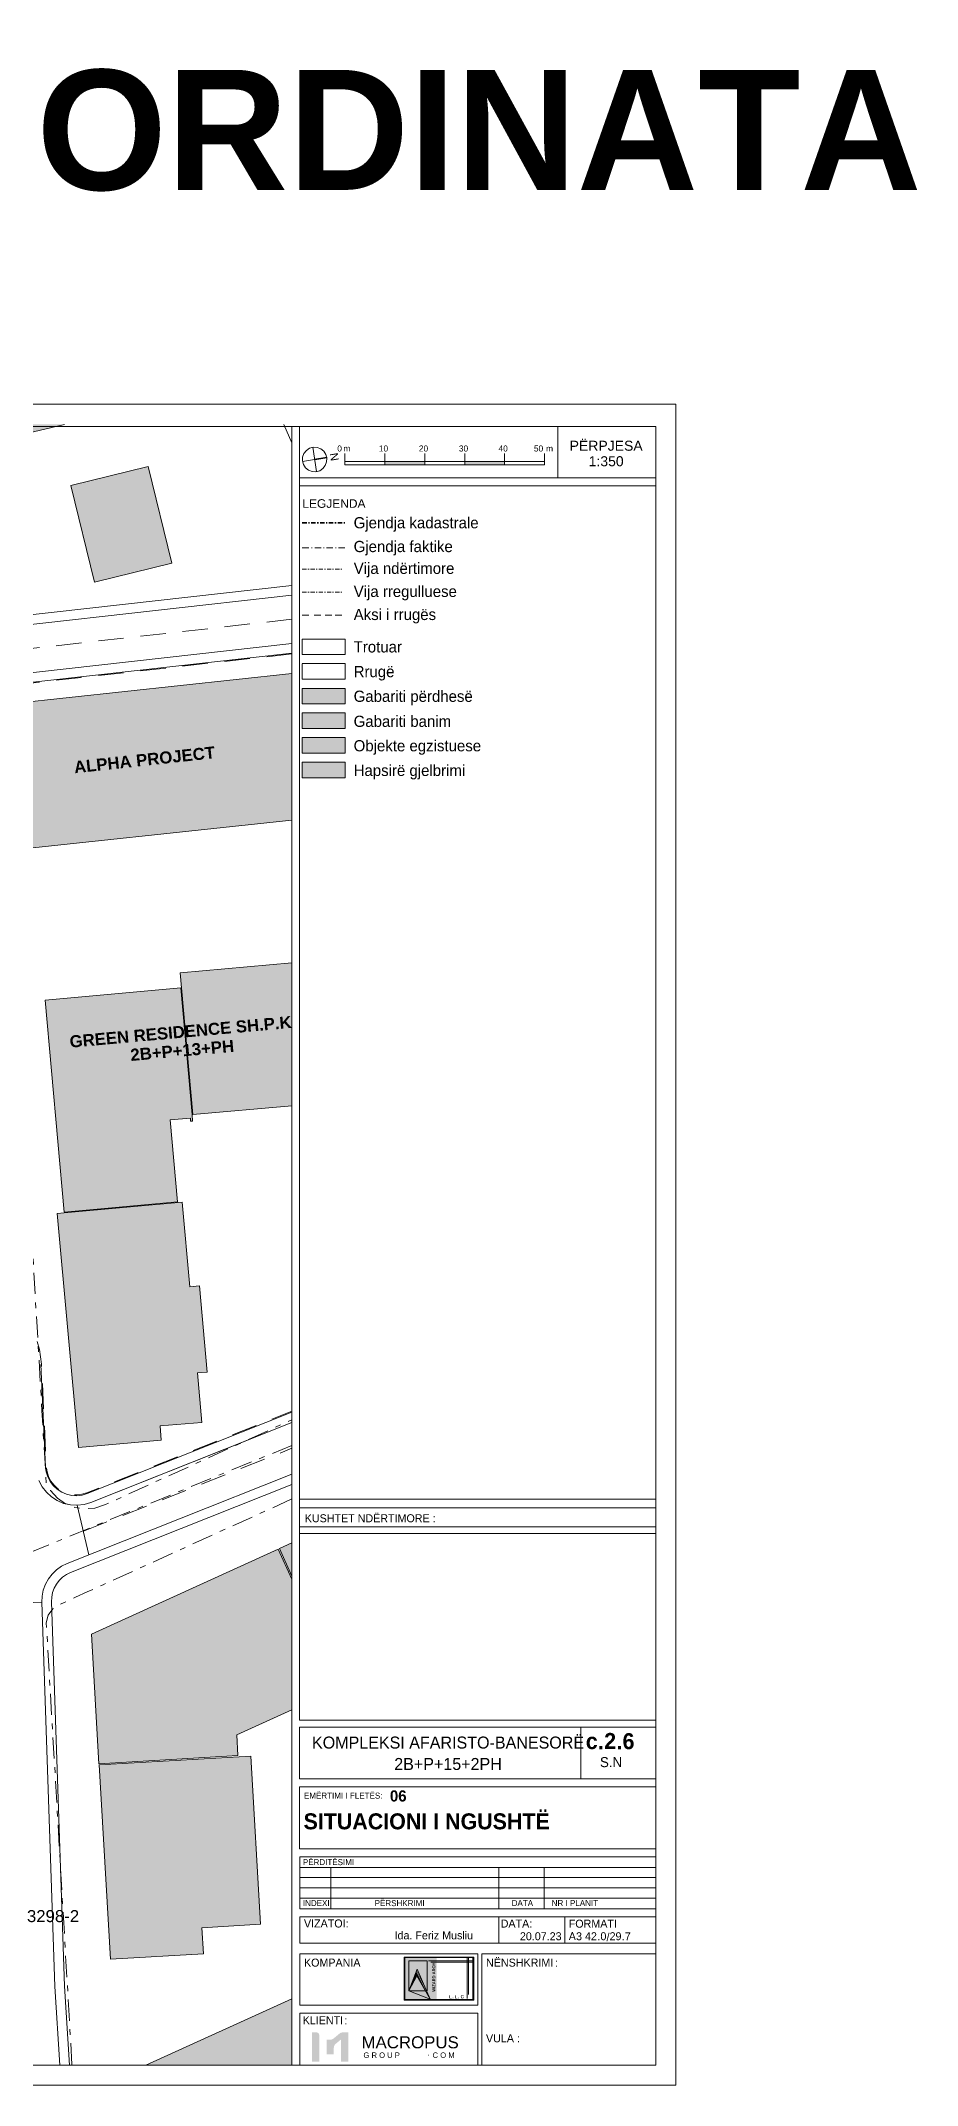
# Model space of a CAD drawing. Header units: millimetres. Extents: x 5128759 to 5835616, y -6847361 to -6545798.
# Drawn here: x 5346431 to 5455899, y -6847361 to -6591925 of the extents above; entities that cross this region are included whole.
import ezdxf

# ---------------------------------------------------------------- set-up
doc = ezdxf.new("R2010")
doc.units = ezdxf.units.MM
doc.header["$MEASUREMENT"] = 0
for name, pattern in [('ACAD_ISO03W100', [30000, 12000, -18000]), ('Double Dashed', [5468.055367, 2645.833254, -1058.333278, 705.555558, -1058.333278]), ('Long Dashed', [5291.666508, 3174.999952, -2116.666555])]:
    doc.linetypes.add(name, pattern=pattern)
for name, color, linetype, lineweight in [('2D Drafting - General_Pen_No__1', 7, 'Continuous', 13), ('A - Situacioni_Pen_No__102', 254, 'Continuous', 13), ('Drawing & Figure_Pen_No__1', 7, 'Continuous', 13), ('Drawing & Figure_Pen_No__101', 253, 'Continuous', 13), ('Drawing & Figure_Pen_No__102', 254, 'Continuous', 13), ('Drawing & Figure_Pen_No__142', 8, 'Continuous', 13), ('Drawing & Figure_Pen_No__19', 255, 'Continuous', 0)]:
    doc.layers.add(name, color=color, linetype=linetype, lineweight=lineweight)
doc.layers.add('A - Pllaka meskatit', color=7, linetype='Continuous')
doc.layers.add('Drawing & Figure', color=7, linetype='Continuous')
for name, color, linetype, lineweight, true_color in [('A - Pllaka meskatit_Pen_No__161', 7, 'Continuous', 13, 0x6a6a6a), ('A - Situacioni_Pen_No__103', 7, 'Continuous', 13, 0xffcc99), ('A - Situacioni_Pen_No__82', 7, 'Continuous', 20, 0xaaaaaa), ('Drawing & Figure_Pen_No__104', 7, 'Continuous', 13, 0x96e196), ('Drawing & Figure_Pen_No__105', 7, 'Continuous', 13, 0xcae6ff), ('Drawing & Figure_Pen_No__112', 7, 'Continuous', 13, 0xd5aaaa), ('Drawing & Figure_Pen_No__161', 7, 'Continuous', 13, 0x6a6a6a), ('Drawing & Figure_Pen_No__164', 7, 'Continuous', 13, 0xf27e39), ('Drawing & Figure_Pen_No__44', 7, 'Continuous', 18, 0x029e21), ('Drawing & Figure_Pen_No__8', 7, 'Continuous', 35, 0xa80f02)]:
    doc.layers.add(name, color=color, linetype=linetype, lineweight=lineweight, true_color=true_color)
doc.styles.add('GENERATED_STYLE_1', font='arial.ttf')
doc.styles.add('GENERATED_STYLE_2', font='GOTHIC.TTF')
doc.styles.add('GENERATED_STYLE_3', font='GOTHIC.TTF')
doc.styles.add('GENERATED_STYLE_4', font='ARIALUNI.TTF')
doc.styles.add('GENERATED_STYLE_5', font='')
doc.styles.add('GENERATED_STYLE_6', font='arial.ttf')
doc.styles.get('GENERATED_STYLE_5').set_extended_font_data('Arial Unicode MS')

# ---------------------------------------------------------------- blocks, each defined once
blk = doc.blocks.new('Slab_2', base_point=(5320408, -6639839))
at = {"layer": 'A - Pllaka meskatit_Pen_No__161', "color": 251, "linetype": 'Continuous', "lineweight": 13, "true_color": 0x6a6a6a, "flags": 128}
blk.add_lwpolyline([(5320408, -6639839), (5320416, -6640089), (5321096, -6662019), (5321177, -6662848), (5321395, -6663652), (5321744, -6664408), (5322213, -6665096), (5322790, -6665697), (5323459, -6666194), (5324200, -6666572), (5324995, -6666823), (5325820, -6666938), (5326652, -6666914), (5377798, -6661177), (5377798, -6659970), (5326519, -6665722), (5325886, -6665739), (5325259, -6665652), (5324655, -6665462), (5324091, -6665174), (5323583, -6664797), (5323145, -6664340), (5322788, -6663817), (5322523, -6663242), (5322358, -6662631), (5322295, -6662001), (5321616, -6640089), (5321609, -6639839)], close=True, dxfattribs=at)
blk = doc.blocks.new('Slab_4', base_point=(5158903, -6750789))
at = {"layer": 'A - Pllaka meskatit_Pen_No__161', "color": 251, "linetype": 'Continuous', "lineweight": 13, "true_color": 0x6a6a6a, "flags": 128}
blk.add_lwpolyline([(5346190, -6771823), (5346588, -6772590), (5347113, -6773276), (5347747, -6773862), (5348473, -6774330), (5349268, -6774666), (5349591, -6774740), (5350110, -6774860), (5350972, -6774906), (5351829, -6774804), (5352656, -6774556), (5371958, -6766883), (5377798, -6764562), (5377798, -6763270), (5352213, -6773440), (5351584, -6773629), (5350933, -6773707), (5350277, -6773672), (5349638, -6773524), (5349033, -6773269), (5348482, -6772913), (5348000, -6772468), (5347601, -6771946), (5347299, -6771364), (5347101, -6770738), (5347013, -6770088), (5346411, -6757296)], dxfattribs=at)
blk = doc.blocks.new('Slab_7', base_point=(5346559, -6787033))
at = {"layer": 'A - Pllaka meskatit_Pen_No__161', "color": 251, "linetype": 'Continuous', "lineweight": 13, "true_color": 0x6a6a6a, "flags": 128}
blk.add_lwpolyline([(5346559, -6787033), (5348167, -6835054), (5348809, -6844861), (5350011, -6844861), (5349367, -6835012), (5347758, -6786984), (5347780, -6786400), (5347890, -6785825), (5348088, -6785274), (5348368, -6784761), (5348724, -6784296), (5349146, -6783891), (5349626, -6783556), (5350151, -6783299), (5377798, -6772310), (5377798, -6771018), (5349708, -6782184), (5349017, -6782523), (5348386, -6782963), (5347830, -6783496), (5347362, -6784107), (5346993, -6784783), (5346733, -6785508), (5346587, -6786264)], close=True, dxfattribs=at)
blk = doc.blocks.new('Slab_8', base_point=(5234616, -6716022))
at = {"layer": 'A - Pllaka meskatit_Pen_No__161', "color": 251, "linetype": 'Continuous', "lineweight": 13, "true_color": 0x6a6a6a, "flags": 128}
blk.add_lwpolyline([(5265843, -6680980), (5377798, -6668422), (5377798, -6667215), (5265709, -6679787)], dxfattribs=at)

msp = doc.modelspace()

# ---------------------------------------------------------------- hatches: boundary and pattern name
at = {"layer": 'A - Situacioni_Pen_No__102', "linetype": 'Continuous', "lineweight": 0, "true_color": 0xf2f2f2}
for points in [[(5343614, -6639839), (5349365, -6639839), (5343923, -6641135)], [(5350167, -6647494), (5359832, -6645117), (5362802, -6657195), (5353137, -6659572)], [(5377798, -6670976), (5336033, -6675456), (5336342, -6678332), (5337975, -6693553), (5377798, -6689281)], [(5377798, -6670976), (5336033, -6675456), (5336342, -6678332), (5337975, -6693553), (5377798, -6689281)], [(5365416, -6726067), (5377798, -6724992), (5377798, -6707131), (5363836, -6708377), (5364004, -6710251)], [(5365416, -6726067), (5377798, -6724992), (5377798, -6707131), (5363836, -6708377), (5364004, -6710251)], [(5363904, -6710260), (5346971, -6711771), (5349336, -6738270), (5363481, -6737007), (5362565, -6726745), (5365105, -6726518), (5365141, -6726917), (5365390, -6726895), (5365316, -6726076)], [(5363904, -6710260), (5346971, -6711771), (5349336, -6738270), (5363481, -6737007), (5362565, -6726745), (5365105, -6726518), (5365141, -6726917), (5365390, -6726895), (5365316, -6726076)], [(5366227, -6747504), (5365032, -6747611), (5364089, -6737053), (5349345, -6738370), (5348480, -6738448), (5351112, -6767678), (5361470, -6766753), (5361327, -6764963), (5366544, -6764547), (5365992, -6758368), (5367188, -6758261)], [(5366227, -6747504), (5365032, -6747611), (5364089, -6737053), (5349345, -6738370), (5348480, -6738448), (5351112, -6767678), (5361470, -6766753), (5361327, -6764963), (5366544, -6764547), (5365992, -6758368), (5367188, -6758261)], [(5377798, -6784134), (5376092, -6780382), (5352742, -6790999), (5353685, -6807201), (5371056, -6806191), (5370906, -6803612), (5377798, -6800479)], [(5377798, -6784134), (5376092, -6780382), (5352742, -6790999), (5353685, -6807201), (5371056, -6806191), (5370906, -6803612), (5377798, -6800479)], [(5376229, -6780320), (5377798, -6783771), (5377798, -6779607)], [(5372662, -6806248), (5353694, -6807351), (5355107, -6831640), (5366737, -6830963), (5366546, -6827689), (5373884, -6827262)], [(5372662, -6806248), (5353694, -6807351), (5355107, -6831640), (5366737, -6830963), (5366546, -6827689), (5373884, -6827262)], [(5377798, -6836565), (5359551, -6844861), (5377798, -6844861)], [(5377798, -6836565), (5359551, -6844861), (5377798, -6844861)]]:
    msp.add_hatch(color=7, dxfattribs=at).paths.add_polyline_path(points)
at = {"layer": 'Drawing & Figure', "linetype": 'Continuous', "lineweight": 0, "true_color": 0xc92e1f}
for points in [[(5381206, -6841115, 0.4142136), (5380866, -6840774), (5380296, -6840774), (5380296, -6844416), (5381206, -6844416)], [(5384848, -6840774), (5384121, -6840774, 0.0719634), (5383937, -6840812, 0.0829937), (5383742, -6840920), (5383706, -6840950), (5383031, -6841507), (5383014, -6841522), (5382999, -6841535, -0.1706824), (5382572, -6841685), (5382153, -6841685, 0.4142136), (5382117, -6841721), (5382117, -6843470, 0.4142136), (5382153, -6843505), (5382991, -6843505, 0.4142136), (5383027, -6843470), (5383027, -6842719, -0.2107031), (5383251, -6842213), (5383276, -6842192), (5383639, -6841891), (5383873, -6841698, -0.004098), (5383875, -6841697, -0.0647244), (5383877, -6841694, -0.0196867), (5383880, -6841691), (5383882, -6841691, -0.1564304), (5383902, -6841685, -0.4142136), (5383937, -6841721), (5383937, -6844416), (5384848, -6844416)]]:
    msp.add_hatch(color=22, dxfattribs=at).paths.add_polyline_path(points)
at = {"layer": 'Drawing & Figure_Pen_No__1', "linetype": 'Continuous', "lineweight": 0, "true_color": 0xffffff}
for points in [[(5382152, -6644057), (5382148, -6643991), (5382134, -6643940), (5380614, -6644181), (5380641, -6644282)], [(5393231, -6833394), (5392388, -6835563), (5393409, -6833705)], [(5393307, -6833198), (5393231, -6833394), (5394473, -6835563), (5394527, -6835656)], [(5393307, -6833198), (5394527, -6835656), (5394564, -6835721), (5394679, -6835921), (5393316, -6833175), (5393311, -6833187)], [(5393318, -6833168), (5393316, -6833175), (5394679, -6835921), (5394831, -6836186), (5393325, -6833152)]]:
    msp.add_hatch(color=7, dxfattribs=at).paths.add_polyline_path(points)
at = {"layer": 'Drawing & Figure_Pen_No__1', "linetype": 'Continuous', "lineweight": 0, "true_color": 0x000000}
for points in [[(5389413, -6644499), (5389413, -6644898), (5394413, -6644898), (5394413, -6644499)], [(5404359, -6644898), (5404359, -6644499), (5399413, -6644499), (5399413, -6644898)], [(5391916, -6831428), (5391916, -6836679), (5395161, -6836679), (5395161, -6831428)], [(5395161, -6831428), (5395161, -6836679), (5395883, -6836679), (5395883, -6831428)]]:
    msp.add_hatch(color=18, dxfattribs=at).paths.add_polyline_path(points)
at = {"layer": 'Drawing & Figure_Pen_No__1', "linetype": 'Continuous', "lineweight": 0, "true_color": 0xbebebe}
for points in [[(5393325, -6833152), (5394831, -6836186), (5394970, -6836430), (5394983, -6836452), (5393334, -6833129)], [(5393334, -6833129), (5394983, -6836452), (5395070, -6836604), (5395002, -6836449), (5393343, -6833106), (5393336, -6833122)]]:
    msp.add_hatch(color=9, dxfattribs=at).paths.add_polyline_path(points)
at = {"layer": 'Drawing & Figure_Pen_No__1', "linetype": 'Continuous', "lineweight": 0, "true_color": 0x7f7f7f}
for points in [[(5393346, -6833097), (5393343, -6833106), (5395002, -6836449), (5394841, -6836085), (5393352, -6833083)], [(5393360, -6833060), (5393352, -6833083), (5394841, -6836085), (5394681, -6835721)]]:
    msp.add_hatch(color=8, dxfattribs=at).paths.add_polyline_path(points)
at = {"layer": 'Drawing & Figure_Pen_No__1', "linetype": 'Continuous', "lineweight": 0, "true_color": 0x3f3f3f}
for points in [[(5393360, -6833060), (5394681, -6835721), (5394632, -6835609), (5394520, -6835357), (5393369, -6833037), (5393368, -6833042)], [(5393370, -6833035), (5393369, -6833037), (5394520, -6835357), (5394360, -6834992), (5393378, -6833014)]]:
    msp.add_hatch(color=250, dxfattribs=at).paths.add_polyline_path(points)
at = {"layer": 'Drawing & Figure_Pen_No__102', "linetype": 'Continuous', "lineweight": 0, "true_color": 0xf2f2f2}
msp.add_hatch(color=7, dxfattribs=at).paths.add_polyline_path([(5384464, -6680936), (5384464, -6678977), (5379088, -6678977), (5379088, -6680936)])
at = {"layer": 'Drawing & Figure_Pen_No__104', "linetype": 'Continuous', "lineweight": 0, "true_color": 0x253825}
msp.add_hatch(color=99, dxfattribs=at).paths.add_polyline_path([(5384464, -6684017), (5384464, -6682059), (5379088, -6682059), (5379088, -6684017)])
at = {"layer": 'Drawing & Figure_Pen_No__105', "linetype": 'Continuous', "lineweight": 0, "true_color": 0x32393f}
msp.add_hatch(color=250, dxfattribs=at).paths.add_polyline_path([(5384464, -6674773), (5384464, -6672856), (5379088, -6672856), (5379088, -6674773)])
at = {"layer": 'Drawing & Figure_Pen_No__112', "linetype": 'Continuous', "lineweight": 0, "true_color": 0x352a2a}
msp.add_hatch(color=250, dxfattribs=at).paths.add_polyline_path([(5384464, -6677854), (5384464, -6675896), (5379088, -6675896), (5379088, -6677854)])

# ---------------------------------------------------------------- linework, layer by layer
at = {"layer": '2D Drafting - General_Pen_No__1', "color": 7, "linetype": 'Continuous', "lineweight": 13}
for p, q in [((5425759, -6637339), (5128759, -6637339)), ((5425759, -6847361), (5425759, -6637339)), ((5423259, -6640089), (5142958, -6640089)), ((5377798, -6640089), (5142958, -6640089)), ((5425759, -6847361), (5425759, -6698861)), ((5142958, -6844861), (5423259, -6844861)), ((5128759, -6847361), (5425759, -6847361))]:
    msp.add_line(p, q, dxfattribs=at)
at = {"layer": 'A - Situacioni_Pen_No__102', "color": 254, "linetype": 'Continuous', "lineweight": 13}
for points in [[(5320408, -6639839), (5321096, -6662019), (5321177, -6662848), (5321395, -6663652), (5321744, -6664408), (5322213, -6665096), (5322790, -6665697), (5323459, -6666194), (5324200, -6666572), (5324995, -6666823), (5325820, -6666938), (5326652, -6666914), (5377798, -6661177)], [(5320416, -6640089), (5321096, -6662019), (5321177, -6662848), (5321395, -6663652), (5321744, -6664408), (5322213, -6665096), (5322790, -6665697), (5323459, -6666194), (5324200, -6666572), (5324995, -6666823), (5325820, -6666938), (5326652, -6666914), (5377798, -6661177)], [(5321609, -6639839), (5322295, -6662001), (5322358, -6662631), (5322523, -6663242), (5322788, -6663817), (5323145, -6664340), (5323583, -6664797), (5324091, -6665174), (5324655, -6665462), (5325259, -6665652), (5325886, -6665739), (5326519, -6665722), (5377798, -6659970)], [(5321616, -6640089), (5322295, -6662001), (5322358, -6662631), (5322523, -6663242), (5322788, -6663817), (5323145, -6664340), (5323583, -6664797), (5324091, -6665174), (5324655, -6665462), (5325259, -6665652), (5325886, -6665739), (5326519, -6665722), (5377798, -6659970)], [(5377798, -6642146), (5376792, -6639839)], [(5377798, -6668422), (5265843, -6680980), (5265263, -6681091), (5264707, -6681291), (5264189, -6681575), (5263721, -6681935), (5263314, -6682364), (5262979, -6682851), (5262724, -6683383), (5262554, -6683949), (5262473, -6684534), (5261247, -6705483), (5261039, -6706969), (5260593, -6708402), (5259921, -6709744), (5259041, -6710960), (5257976, -6712018), (5256755, -6712890), (5255409, -6713553), (5253973, -6713990), (5252485, -6714189), (5234616, -6716022)], [(5377798, -6667215), (5265709, -6679787), (5264946, -6679934), (5264214, -6680197), (5263533, -6680570), (5262917, -6681044), (5262382, -6681609), (5261941, -6682249), (5261605, -6682950), (5261381, -6683694), (5261275, -6684464), (5260049, -6705412), (5259867, -6706709), (5259477, -6707959), (5258890, -6709130), (5258121, -6710190), (5257190, -6711111), (5256122, -6711870), (5254946, -6712445), (5253692, -6712823), (5252394, -6712992), (5237118, -6714559)], [(5346411, -6757296), (5347013, -6770088), (5347101, -6770738), (5347299, -6771364), (5347601, -6771946), (5348000, -6772468), (5348482, -6772913), (5349033, -6773269), (5349638, -6773524), (5350277, -6773672), (5350933, -6773707), (5351584, -6773629), (5352213, -6773440), (5377798, -6763270)], [(5346190, -6771823), (5346588, -6772590), (5347113, -6773276), (5347747, -6773862), (5348473, -6774330), (5349268, -6774666), (5350110, -6774860), (5350972, -6774906), (5351829, -6774804), (5352656, -6774556), (5377798, -6764562)], [(5348809, -6844861), (5348167, -6835054), (5346559, -6787033), (5346587, -6786264), (5346733, -6785508), (5346993, -6784783), (5347362, -6784107), (5347830, -6783496), (5348386, -6782963), (5349017, -6782523), (5349708, -6782184), (5377798, -6771018)], [(5348809, -6844861), (5348167, -6835054), (5346559, -6787033), (5346587, -6786264), (5346733, -6785508), (5346993, -6784783), (5347362, -6784107), (5347830, -6783496), (5348386, -6782963), (5349017, -6782523), (5349708, -6782184), (5377798, -6771018)], [(5350011, -6844861), (5349367, -6835012), (5347758, -6786984), (5347780, -6786400), (5347890, -6785825), (5348088, -6785274), (5348368, -6784761), (5348724, -6784296), (5349146, -6783891), (5349626, -6783556), (5350151, -6783299), (5377798, -6772310)], [(5350011, -6844861), (5349367, -6835012), (5347758, -6786984), (5347780, -6786400), (5347890, -6785825), (5348088, -6785274), (5348368, -6784761), (5348724, -6784296), (5349146, -6783891), (5349626, -6783556), (5350151, -6783299), (5377798, -6772310)]]:
    msp.add_lwpolyline(points, dxfattribs=at)
at = {"layer": 'A - Situacioni_Pen_No__102', "color": 254, "linetype": 'Continuous', "lineweight": 13, "flags": 128}
for points in [[(5343614, -6639839), (5343923, -6641135), (5349365, -6639839)], [(5377798, -6670976), (5336033, -6675456), (5337975, -6693553), (5377798, -6689281)], [(5377798, -6670976), (5336033, -6675456), (5337975, -6693553), (5377798, -6689281)], [(5377798, -6707131), (5363836, -6708377), (5364004, -6710251), (5365416, -6726067), (5377798, -6724992)], [(5377798, -6707131), (5363836, -6708377), (5364004, -6710251), (5365416, -6726067), (5377798, -6724992)], [(5377798, -6800479), (5370906, -6803612), (5371056, -6806191), (5353685, -6807201), (5352742, -6790999), (5376092, -6780382), (5377798, -6784134)], [(5377798, -6800479), (5370906, -6803612), (5371056, -6806191), (5353685, -6807201), (5352742, -6790999), (5376092, -6780382), (5377798, -6784134)], [(5377798, -6779607), (5376229, -6780320), (5377798, -6783771)], [(5377798, -6836565), (5359551, -6844861)], [(5377798, -6836565), (5359551, -6844861)]]:
    msp.add_lwpolyline(points, dxfattribs=at)
for points in [[(5359832, -6645117), (5350167, -6647494), (5353137, -6659572), (5362802, -6657195)], [(5363904, -6710260), (5346971, -6711771), (5349336, -6738270), (5363481, -6737007), (5362565, -6726745), (5365105, -6726518), (5365141, -6726917), (5365390, -6726895), (5365316, -6726076)], [(5363904, -6710260), (5346971, -6711771), (5349336, -6738270), (5363481, -6737007), (5362565, -6726745), (5365105, -6726518), (5365141, -6726917), (5365390, -6726895), (5365316, -6726076)], [(5351112, -6767678), (5361470, -6766753), (5361327, -6764963), (5366544, -6764547), (5365992, -6758368), (5367188, -6758261), (5366227, -6747504), (5365032, -6747611), (5364089, -6737053), (5349345, -6738370), (5348480, -6738448)], [(5351112, -6767678), (5361470, -6766753), (5361327, -6764963), (5366544, -6764547), (5365992, -6758368), (5367188, -6758261), (5366227, -6747504), (5365032, -6747611), (5364089, -6737053), (5349345, -6738370), (5348480, -6738448)], [(5353694, -6807351), (5355107, -6831640), (5366737, -6830963), (5366546, -6827689), (5373884, -6827262), (5372662, -6806248)], [(5353694, -6807351), (5355107, -6831640), (5366737, -6830963), (5366546, -6827689), (5373884, -6827262), (5372662, -6806248)]]:
    msp.add_lwpolyline(points, close=True, dxfattribs=at)
at = {"layer": 'A - Situacioni_Pen_No__102', "color": 254, "linetype": 'Double Dashed', "lineweight": 13, "flags": 128}
for points in [[(5338956, -6702249), (5339991, -6702141), (5343955, -6701750), (5343520, -6706351), (5343944, -6718026), (5344794, -6732645), (5346564, -6763072), (5347087, -6772068), (5347644, -6773070), (5348501, -6774010), (5349517, -6774711), (5350690, -6775174), (5351931, -6775357), (5353170, -6775256), (5354492, -6774831), (5355938, -6774166), (5377798, -6764228)], [(5338956, -6702249), (5339991, -6702141), (5343955, -6701750), (5343520, -6706351), (5343944, -6718026), (5344794, -6732645), (5346564, -6763072), (5347087, -6772068), (5347644, -6773070), (5348501, -6774010), (5349517, -6774711), (5350690, -6775174), (5351931, -6775357), (5353170, -6775256), (5354492, -6774831), (5355938, -6774166), (5377798, -6764228)], [(5377798, -6767428), (5344115, -6781190)], [(5377798, -6767428), (5344115, -6781190)], [(5377798, -6774115), (5354222, -6784834), (5352231, -6785739), (5350768, -6786404), (5349327, -6787058), (5348765, -6787315), (5347925, -6787839), (5347338, -6788654), (5347106, -6789617), (5350319, -6844861)], [(5377798, -6774115), (5354222, -6784834), (5352231, -6785739), (5350768, -6786404), (5349327, -6787058), (5348765, -6787315), (5347925, -6787839), (5347338, -6788654), (5347106, -6789617), (5350319, -6844861)]]:
    msp.add_lwpolyline(points, dxfattribs=at)
at = {"layer": 'A - Situacioni_Pen_No__103', "color": 31, "linetype": 'Long Dashed', "lineweight": 13, "true_color": 0xffcc99, "flags": 128}
msp.add_lwpolyline([(5377798, -6668523), (5265858, -6681079), (5265289, -6681188), (5264748, -6681383), (5264244, -6681659), (5263788, -6682010), (5263392, -6682427), (5263066, -6682901), (5262817, -6683419), (5262652, -6683970), (5262573, -6684544), (5261347, -6705492), (5261137, -6706991), (5260686, -6708439), (5260007, -6709796), (5259117, -6711025), (5258041, -6712094), (5256806, -6712976), (5255445, -6713646), (5253994, -6714088), (5252497, -6714289), (5166602, -6723100), (5166052, -6723205), (5165532, -6723401), (5165053, -6723684), (5164630, -6724045), (5164276, -6724472), (5164000, -6724955), (5163810, -6725477), (5163713, -6726029), (5161509, -6750824), (5161300, -6753318), (5161301, -6753652), (5161358, -6753977), (5161470, -6754287), (5161634, -6754573), (5161845, -6754827), (5162096, -6755041), (5162380, -6755209), (5162688, -6755325), (5163012, -6755387), (5163346, -6755393), (5177702, -6754388), (5199418, -6752867), (5241937, -6750424), (5284483, -6748514), (5288514, -6748384), (5327047, -6747138), (5333901, -6746601), (5335747, -6746535), (5337585, -6746772), (5339359, -6747306), (5341022, -6748123), (5342529, -6749201), (5343840, -6750511), (5344919, -6752018), (5345737, -6753680), (5346273, -6755454), (5346511, -6757287), (5347113, -6770079), (5347199, -6770716), (5347392, -6771326), (5347686, -6771892), (5348074, -6772400), (5348543, -6772834), (5349080, -6773180), (5349669, -6773429), (5350292, -6773572), (5350930, -6773607), (5351564, -6773531), (5352180, -6773346), (5377798, -6763163)], dxfattribs=at)
at = {"layer": 'Drawing & Figure_Pen_No__1', "color": 7, "linetype": 'Continuous', "lineweight": 13, "flags": 128}
for points in [[(5377798, -6844861), (5377798, -6640089)], [(5377798, -6844861), (5377798, -6640089)], [(5378720, -6640089), (5378720, -6801740)], [(5411030, -6640089), (5411030, -6646537)], [(5411030, -6646537), (5411030, -6640089)], [(5423259, -6640089), (5423259, -6844861)], [(5379294, -6643472), (5379124, -6643921)], [(5379594, -6643097), (5379294, -6643472)], [(5379995, -6642833), (5379594, -6643097)], [(5380458, -6642706), (5379995, -6642833)], [(5380868, -6645752), (5380387, -6642712)], [(5380937, -6642729), (5380458, -6642706)], [(5381387, -6642898), (5380937, -6642729)], [(5381762, -6643198), (5381387, -6642898)], [(5382026, -6643599), (5381762, -6643198)], [(5382153, -6644062), (5382026, -6643599)], [(5384413, -6643488), (5384413, -6644898)], [(5389413, -6643488), (5389413, -6644898)], [(5394413, -6643488), (5394413, -6644898)], [(5399413, -6643488), (5399413, -6644898)], [(5404359, -6643488), (5404359, -6644898)], [(5409359, -6643488), (5409359, -6644898)], [(5379124, -6643921), (5379102, -6644401)], [(5379102, -6644401), (5379229, -6644864)], [(5379107, -6644472), (5380627, -6644232)], [(5379229, -6644864), (5379493, -6645265)], [(5379493, -6645265), (5379868, -6645565)], [(5379868, -6645565), (5380317, -6645735)], [(5380317, -6645735), (5380797, -6645757)], [(5380619, -6644180), (5382134, -6643940)], [(5380635, -6644283), (5380619, -6644180)], [(5382150, -6644043), (5380635, -6644283)], [(5380797, -6645757), (5381260, -6645630)], [(5381260, -6645630), (5381661, -6645366)], [(5381661, -6645366), (5381961, -6644991)], [(5381961, -6644991), (5382130, -6644542)], [(5382130, -6644542), (5382153, -6644062)], [(5382134, -6643940), (5382148, -6643991)], [(5382148, -6643991), (5382150, -6644043)], [(5384413, -6644499), (5409359, -6644499)], [(5384413, -6644898), (5409359, -6644898)], [(5389413, -6644499), (5389413, -6644898)], [(5394413, -6644499), (5389413, -6644499)], [(5389413, -6644898), (5394413, -6644898)], [(5394413, -6644898), (5394413, -6644499)], [(5404359, -6644499), (5399413, -6644499)], [(5399413, -6644499), (5399413, -6644898)], [(5399413, -6644898), (5404359, -6644898)], [(5404359, -6644898), (5404359, -6644499)], [(5411030, -6646537), (5378720, -6646537)], [(5411030, -6646537), (5378720, -6646537)], [(5378720, -6647537), (5423259, -6647537)], [(5378720, -6647537), (5423259, -6647537)], [(5423259, -6646537), (5411030, -6646537)], [(5423259, -6646537), (5411030, -6646537)], [(5379088, -6669733), (5384464, -6669733)], [(5379088, -6669733), (5384464, -6669733)], [(5379088, -6669733), (5384464, -6669733)], [(5379088, -6669733), (5384464, -6669733)], [(5379088, -6669774), (5379088, -6671691)], [(5384464, -6671691), (5379088, -6671691)], [(5384464, -6671691), (5379088, -6671691)], [(5384464, -6671691), (5379088, -6671691)], [(5384464, -6671691), (5379088, -6671691)], [(5384464, -6669733), (5384464, -6671691)], [(5384464, -6669733), (5384464, -6671691)], [(5384464, -6669733), (5384464, -6671691)], [(5384464, -6669733), (5384464, -6671691)], [(5378720, -6706572), (5378720, -6700124)], [(5378720, -6714896), (5378720, -6707572)], [(5378720, -6718131), (5378720, -6715763)], [(5423259, -6774160), (5378720, -6774160)], [(5423259, -6774160), (5378720, -6774160)], [(5378720, -6775224), (5423259, -6775224)], [(5378720, -6775224), (5423259, -6775224)], [(5423259, -6777592), (5378720, -6777592)], [(5423259, -6777592), (5378720, -6777592)], [(5423259, -6778433), (5378720, -6778433)], [(5423259, -6778433), (5378720, -6778433)], [(5378720, -6801740), (5423259, -6801740)], [(5378720, -6801740), (5423259, -6801740)], [(5378720, -6801740), (5423259, -6801740)], [(5378720, -6802644), (5423259, -6802644)], [(5378720, -6809092), (5378720, -6802644)], [(5413889, -6802644), (5413889, -6809092)], [(5423259, -6809092), (5378720, -6809092)], [(5378720, -6810092), (5378720, -6817847)], [(5423259, -6810092), (5378720, -6810092)], [(5378720, -6817847), (5423259, -6817847)], [(5378798, -6818847), (5423259, -6818847)], [(5378798, -6825323), (5378798, -6818847)], [(5378798, -6820153), (5423259, -6820153)], [(5378798, -6821431), (5423259, -6821431)], [(5382661, -6820153), (5382661, -6825295)], [(5403636, -6825295), (5403636, -6820153)], [(5409306, -6825323), (5409306, -6820153)], [(5378798, -6822710), (5423259, -6822710)], [(5378798, -6822710), (5423259, -6822710)], [(5378798, -6824016), (5423259, -6824016)], [(5378798, -6825323), (5423259, -6825323)], [(5423259, -6825323), (5378798, -6825323)], [(5423259, -6826323), (5378798, -6826323)], [(5378798, -6826323), (5378798, -6829630)], [(5403636, -6826323), (5403636, -6829630)], [(5411877, -6826323), (5411877, -6829630)], [(5378798, -6829630), (5423259, -6829630)], [(5378798, -6837385), (5378798, -6830937)], [(5378798, -6830937), (5401039, -6830937)], [(5401039, -6837385), (5401039, -6830937)], [(5401539, -6844861), (5401539, -6830937)], [(5401539, -6830937), (5423259, -6830937)], [(5401039, -6837385), (5378798, -6837385)], [(5401039, -6838385), (5378798, -6838385)], [(5378798, -6838385), (5378798, -6844861)], [(5401039, -6844861), (5401039, -6838385)]]:
    msp.add_lwpolyline(points, dxfattribs=at)
at = {"layer": 'Drawing & Figure_Pen_No__1', "color": 7, "linetype": 'Continuous', "lineweight": 13}
for points in [[(5400412, -6831428), (5391916, -6831428)], [(5391916, -6836679), (5391916, -6831428)], [(5400412, -6831839), (5395883, -6831839)], [(5400412, -6831983), (5395883, -6831983)], [(5399693, -6831428), (5399693, -6836532)], [(5399837, -6831428), (5399837, -6836031)], [(5400412, -6836679), (5400412, -6831428)], [(5391916, -6836679), (5400412, -6836679)]]:
    msp.add_lwpolyline(points, dxfattribs=at)
at = {"layer": 'Drawing & Figure_Pen_No__101', "color": 253, "linetype": 'Continuous', "lineweight": 13, "flags": 128}
for points in [[(5384464, -6674773), (5384464, -6672856), (5379088, -6672856), (5379088, -6674773)], [(5384464, -6680936), (5384464, -6678977), (5379088, -6678977), (5379088, -6680936)], [(5384464, -6684017), (5384464, -6682059), (5379088, -6682059), (5379088, -6684017)]]:
    msp.add_lwpolyline(points, close=True, dxfattribs=at)
at = {"layer": 'Drawing & Figure_Pen_No__142', "color": 8, "linetype": 'Continuous', "lineweight": 13, "flags": 128}
for points in [[(5379088, -6655252), (5379885, -6655252)], [(5380234, -6655252), (5380319, -6655252)], [(5380652, -6655252), (5381449, -6655252)], [(5381740, -6655252), (5381826, -6655252)], [(5382102, -6655252), (5382899, -6655252)], [(5383225, -6655252), (5383311, -6655252)], [(5383605, -6655252), (5384402, -6655252)]]:
    msp.add_lwpolyline(points, dxfattribs=at)
at = {"layer": 'Drawing & Figure_Pen_No__161', "color": 251, "linetype": 'Long Dashed', "lineweight": 13, "true_color": 0x6a6a6a, "flags": 128}
for points in [[(5377798, -6664196), (5321419, -6670520), (5267676, -6676548)], [(5379920, -6663703), (5379088, -6663703)], [(5381421, -6663703), (5380589, -6663703)], [(5382761, -6663703), (5381930, -6663703)], [(5384035, -6663703), (5383203, -6663703)], [(5351738, -6778149), (5365679, -6772607), (5377798, -6767790)]]:
    msp.add_lwpolyline(points, dxfattribs=at)
at = {"layer": 'Drawing & Figure_Pen_No__161', "color": 251, "linetype": 'Continuous', "lineweight": 13, "true_color": 0x6a6a6a, "flags": 128}
for points in [[(5379088, -6666680), (5384464, -6666680)], [(5379088, -6666680), (5384464, -6666680)], [(5379088, -6666680), (5384464, -6666680)], [(5379088, -6666680), (5384464, -6666680)], [(5379088, -6666680), (5379088, -6668598)], [(5384464, -6666680), (5384464, -6668598)], [(5384464, -6666680), (5384464, -6668598)], [(5384464, -6666680), (5384464, -6668598)], [(5384464, -6666680), (5384464, -6668598)], [(5384464, -6668598), (5379088, -6668598)], [(5384464, -6668598), (5379088, -6668598)], [(5384464, -6668598), (5379088, -6668598)], [(5384464, -6668598), (5379088, -6668598)]]:
    msp.add_lwpolyline(points, dxfattribs=at)
msp.add_lwpolyline([(5384464, -6677854), (5384464, -6675896), (5379088, -6675896), (5379088, -6677854)], close=True, dxfattribs=at)
at = {"layer": 'Drawing & Figure_Pen_No__161', "color": 251, "linetype": 'ACAD_ISO03W100', "lineweight": 13, "true_color": 0x6a6a6a, "flags": 128}
for points in [[(5350972, -6774906), (5352436, -6781100)], [(5346559, -6787033), (5341518, -6787241)], [(5346559, -6787033), (5341518, -6787241)]]:
    msp.add_lwpolyline(points, dxfattribs=at)
at = {"layer": 'Drawing & Figure_Pen_No__161', "color": 251, "linetype": 'Continuous', "lineweight": 13, "true_color": 0x6a6a6a}
for points in [[(5391824, -6831994), (5391824, -6831374)], [(5391824, -6831374), (5391824, -6836196)], [(5391824, -6831374), (5400529, -6831374)], [(5400529, -6831374), (5400529, -6836736), (5391824, -6836736)], [(5391824, -6836196), (5391824, -6831994)], [(5391824, -6836196), (5391824, -6836736)], [(5391824, -6836196), (5391824, -6836736)], [(5391824, -6836736), (5391824, -6836196)]]:
    msp.add_lwpolyline(points, dxfattribs=at)
at = {"layer": 'Drawing & Figure_Pen_No__164', "color": 30, "linetype": 'Continuous', "lineweight": 13, "true_color": 0xf27e39, "flags": 128}
for points in [[(5379606, -6660821), (5379088, -6660821)], [(5379930, -6660821), (5379801, -6660821)], [(5380642, -6660821), (5380124, -6660821)], [(5380956, -6660821), (5380826, -6660821)], [(5381669, -6660821), (5381151, -6660821)], [(5381982, -6660821), (5381853, -6660821)], [(5382695, -6660821), (5382177, -6660821)], [(5383008, -6660821), (5382879, -6660821)], [(5383721, -6660821), (5383203, -6660821)], [(5384035, -6660821), (5383905, -6660821)]]:
    msp.add_lwpolyline(points, dxfattribs=at)
at = {"layer": 'Drawing & Figure_Pen_No__19', "color": 255, "linetype": 'Continuous', "lineweight": 0}
for points in [[(5392388, -6835563), (5392388, -6831839)], [(5392388, -6831839), (5394690, -6831839)], [(5392388, -6835563), (5393430, -6832881)], [(5393430, -6832881), (5392388, -6835563)], [(5393430, -6832881), (5395070, -6836604)], [(5394690, -6831839), (5394690, -6835563)], [(5395883, -6831839), (5394846, -6831839)], [(5395883, -6831983), (5395161, -6831983)], [(5392388, -6835563), (5393409, -6833705)], [(5395070, -6836604), (5393409, -6833705)], [(5394473, -6835563), (5392388, -6835563)], [(5392388, -6835563), (5395070, -6836604)], [(5394690, -6835563), (5394611, -6835563)]]:
    msp.add_lwpolyline(points, dxfattribs=at)
at = {"layer": 'Drawing & Figure_Pen_No__44', "color": 104, "linetype": 'Continuous', "lineweight": 18, "true_color": 0x029e21, "flags": 128}
for points in [[(5379606, -6657939), (5379088, -6657939)], [(5379930, -6657939), (5379801, -6657939)], [(5380642, -6657939), (5380124, -6657939)], [(5380956, -6657939), (5380826, -6657939)], [(5381669, -6657939), (5381151, -6657939)], [(5381982, -6657939), (5381853, -6657939)], [(5382695, -6657939), (5382177, -6657939)], [(5383008, -6657939), (5382879, -6657939)], [(5383721, -6657939), (5383203, -6657939)], [(5384035, -6657939), (5383905, -6657939)]]:
    msp.add_lwpolyline(points, dxfattribs=at)
at = {"layer": 'Drawing & Figure_Pen_No__8', "color": 14, "linetype": 'Continuous', "lineweight": 35, "true_color": 0xa80f02, "flags": 128}
for points in [[(5379644, -6652161), (5379088, -6652161)], [(5379644, -6652161), (5379088, -6652161)], [(5379991, -6652161), (5379852, -6652161)], [(5379991, -6652161), (5379852, -6652161)], [(5380754, -6652161), (5380199, -6652161)], [(5380754, -6652161), (5380199, -6652161)], [(5381101, -6652161), (5380962, -6652161)], [(5381101, -6652161), (5380962, -6652161)], [(5381865, -6652161), (5381310, -6652161)], [(5381865, -6652161), (5381310, -6652161)], [(5382201, -6652161), (5382062, -6652161)], [(5382201, -6652161), (5382062, -6652161)], [(5382966, -6652161), (5382410, -6652161)], [(5382966, -6652161), (5382410, -6652161)], [(5383302, -6652161), (5383163, -6652161)], [(5383302, -6652161), (5383163, -6652161)], [(5384066, -6652161), (5383511, -6652161)], [(5384066, -6652161), (5383511, -6652161)], [(5384402, -6652161), (5384263, -6652161)], [(5384402, -6652161), (5384263, -6652161)]]:
    msp.add_lwpolyline(points, dxfattribs=at)

# ---------------------------------------------------------------- block references
at = {"layer": 'A - Pllaka meskatit', "color": 251, "linetype": 'Continuous', "lineweight": 13, "true_color": 0x6a6a6a}
for name, p in [('Slab_2', (5320408, -6639839)), ('Slab_8', (5234616, -6716022)), ('Slab_4', (5158903, -6750789)), ('Slab_7', (5346559, -6787033))]:
    msp.add_blockref(name, p, dxfattribs=at)

# ---------------------------------------------------------------- texts
at = {"layer": 'A - Situacioni_Pen_No__102', "color": 254, "linetype": 'Continuous', "lineweight": 13, "insert": (5344686, -6827014), "char_height": 1500, "attachment_point": 7, "style": 'GENERATED_STYLE_1'}
msp.add_mtext('\\A1;{\\pql;\\fArial|b0|i0|c0|p34;3298-2}', dxfattribs=at)
msp.add_mtext('\\A1;{\\pql;\\fArial|b0|i0|c0|p34;3298-2}', dxfattribs=at)
at = {"layer": 'A - Situacioni_Pen_No__82', "color": 253, "linetype": 'Continuous', "lineweight": 20, "true_color": 0xaaaaaa, "insert": (5359454, -6682518), "char_height": 1500, "attachment_point": 8, "rotation": 6.12288, "style": 'GENERATED_STYLE_6'}
msp.add_mtext('\\A1;{\\pqc;\\fArial|b1|i0|c0|p34;ALPHA PROJECT}', dxfattribs=at)
msp.add_mtext('\\A1;{\\pqc;\\fArial|b1|i0|c0|p34;ALPHA PROJECT}', dxfattribs=at)
at = {"layer": 'A - Situacioni_Pen_No__82', "color": 253, "linetype": 'Continuous', "lineweight": 20, "true_color": 0xaaaaaa, "insert": (5364156, -6718839), "char_height": 1500, "attachment_point": 8, "rotation": 5.10276, "line_spacing_factor": 0.93193, "style": 'GENERATED_STYLE_6'}
msp.add_mtext('\\A1;{\\pqc;\\fArial|b1|i0|c0|p34;GREEN RESIDENCE SH.P.K\\P\\pqc;\\fArial|b1|i0|c0|p34;2B+P+13+PH}', dxfattribs=at)
at = {"layer": 'Drawing & Figure_Pen_No__1', "color": 7, "linetype": 'Continuous', "lineweight": 13, "attachment_point": 7}
for s, insert, char_height, style in [('\\A1;{\\pql;\\fArial|b1|i0|c0|p34;PËRDHESA PËR \\fArial|b1|i0|c0|p34;KOORDINATA}', (5143301, -6610758), 15000, 'GENERATED_STYLE_6'), ('\\A1;{\\pql;\\fArial|b0|i0|c0|p34;0}', (5383459, -6643243), 750, 'GENERATED_STYLE_1'), ('\\A1;{\\pql;\\fArial|b0|i0|c0|p34;m}', (5384221, -6643231), 750, 'GENERATED_STYLE_1'), ('\\A1;{\\pql;\\fArial|b0|i0|c0|p34;10}', (5388652, -6643243), 750, 'GENERATED_STYLE_1'), ('\\A1;{\\pql;\\fArial|b0|i0|c0|p34;20}', (5393652, -6643243), 750, 'GENERATED_STYLE_1'), ('\\A1;{\\pql;\\fArial|b0|i0|c0|p34;30}', (5398651, -6643244), 750, 'GENERATED_STYLE_1'), ('\\A1;{\\pql;\\fArial|b0|i0|c0|p34;40}', (5403599, -6643243), 750, 'GENERATED_STYLE_1'), ('\\A1;{\\pql;\\fArial|b0|i0|c0|p34;50}', (5408025, -6643243), 750, 'GENERATED_STYLE_1'), ('\\A1;{\\pql;\\fArial|b0|i0|c0|p34;m}', (5409549, -6643231), 750, 'GENERATED_STYLE_1'), ('\\A1;{\\pql;\\fArial|b0|i0|c0|p34;LEGJENDA}', (5379089, -6650285), 1070.99, 'GENERATED_STYLE_1'), ('\\A1;{\\pql;\\fArial|b0|i0|c0|p34;LEGJENDA}', (5379089, -6650285), 1070.99, 'GENERATED_STYLE_1'), ('\\A1;{\\pql;\\fCentury Gothic|b0|i0|c0|p34;Gjendja kadastrale}', (5385505, -6653255), 1400, 'GENERATED_STYLE_2'), ('\\A1;{\\pql;\\fCentury Gothic|b0|i0|c0|p34;Gjendja faktike}', (5385505, -6656227), 1400, 'GENERATED_STYLE_2'), ('\\A1;{\\pql;\\fCentury Gothic|b0|i0|c0|p34;Vija ndërtimore}', (5385515, -6658950), 1398.28, 'GENERATED_STYLE_2'), ('\\A1;{\\pql;\\fCentury Gothic|b0|i0|c0|p34;Vija rregulluese}', (5385515, -6661833), 1398.28, 'GENERATED_STYLE_2'), ('\\A1;{\\pql;\\fCentury Gothic|b0|i0|c0|p34;Aksi i rrugës}', (5385515, -6664715), 1398.28, 'GENERATED_STYLE_2'), ('\\A1;{\\pql;\\fCentury Gothic|b0|i0|c0|p34;Trotuar}', (5385505, -6668364), 1400, 'GENERATED_STYLE_2'), ('\\A1;{\\pql;\\fCentury Gothic|b0|i0|c0|p34;Rrugë}', (5385505, -6671854), 1400, 'GENERATED_STYLE_2'), ('\\A1;{\\pql;\\fCentury Gothic|b0|i0|c0|p34;Gabariti përdhesë}', (5385505, -6674940), 1400, 'GENERATED_STYLE_2'), ('\\A1;{\\pql;\\fCentury Gothic|b0|i0|c0|p34;Gabariti \\fCentury Gothic|b0|i0|c0|p34;banim}', (5385505, -6677666), 1400, 'GENERATED_STYLE_2'), ('\\A1;{\\pql;\\fCentury Gothic|b0|i0|c0|p34;Objekte egzistuese}', (5385505, -6681123), 1400, 'GENERATED_STYLE_2'), ('\\A1;{\\pql;\\fCentury Gothic|b0|i0|c0|p34;Hapsir\\fCentury Gothic|b0|i0|c0|p34;ë\\fCentury Gothic|b0|i0|c0|p34; gjelbrimi}', (5385505, -6684204), 1400, 'GENERATED_STYLE_2'), ('\\A1;{\\pql;\\fCentury Gothic|b0|i0|c0|p34;KUSHTET NDËRTIMORE :}', (5379399, -6777044), 1000, 'GENERATED_STYLE_2'), ('\\A1;{\\pql;\\fCentury Gothic|b1|i0|c0|p34;c}', (5414509, -6805401), 2000.01, 'GENERATED_STYLE_3'), ('\\A1;{\\pql;\\fCentury Gothic|b1|i0|c0|p34;2}', (5416806, -6805363), 2000.01, 'GENERATED_STYLE_3'), ('\\A1;{\\pql;\\fCentury Gothic|b1|i0|c0|p34;6}', (5419100, -6805414), 2000.01, 'GENERATED_STYLE_3'), ('\\A1;{\\pql;\\fCentury Gothic|b1|i0|c0|p34;.}', (5416033, -6805401), 2000.01, 'GENERATED_STYLE_3'), ('\\A1;{\\pql;\\fCentury Gothic|b0|i0|c0|p34;S.\\fCentury Gothic|b0|i0|c0|p34;N}', (5416273, -6807646), 1250, 'GENERATED_STYLE_2'), ('\\A1;{\\pql;\\fCentury Gothic|b1|i0|c0|p34;.}', (5418330, -6805401), 2000.01, 'GENERATED_STYLE_3'), ('\\A1;{\\pql;\\fCentury Gothic|b0|i0|c0|p34;EMËRTIMI I FLETËS:}', (5379298, -6811569), 750, 'GENERATED_STYLE_2'), ('\\A1;{\\pql;\\fCentury Gothic|b1|i0|c0|p34;0\\fCentury Gothic|b1|i0|c0|p34;6}', (5390032, -6811947), 1400, 'GENERATED_STYLE_3'), ('\\A1;{\\pql;\\fCentury Gothic|b1|i0|c0|p34;SITUACIONI I \\fCentury Gothic|b1|i0|c0|p34;NGUSHTË}', (5379247, -6815428), 2000.01, 'GENERATED_STYLE_3'), ('\\A1;{\\pql;\\fCentury Gothic|b0|i0|c0|p34;PËRDITËSIMI}', (5379159, -6819885), 750, 'GENERATED_STYLE_2'), ('\\A1;{\\pql;\\fCentury Gothic|b0|i0|c0|p34;INDEXI}', (5379159, -6824987), 750, 'GENERATED_STYLE_2'), ('\\A1;{\\pql;\\fCentury Gothic|b0|i0|c0|p34;PËRSHKRIMI}', (5388127, -6825006), 750, 'GENERATED_STYLE_2'), ('\\A1;{\\pql;\\fCentury Gothic|b0|i0|c0|p34;DATA}', (5405248, -6824987), 750, 'GENERATED_STYLE_2'), ('\\A1;{\\pql;\\fCentury Gothic|b0|i0|c0|p34;NR I PLANIT}', (5410247, -6824987), 750, 'GENERATED_STYLE_2'), ('\\A1;{\\pql;\\fCentury Gothic|b0|i0|c0|p34;VIZATOI\\fCentury Gothic|b0|i0|c0|p34;:}', (5379298, -6827679), 1000, 'GENERATED_STYLE_2'), ('\\A1;{\\pql;\\fCentury Gothic|b0|i0|c0|p34;DATA: }', (5403875, -6827673), 1000, 'GENERATED_STYLE_2'), ('\\A1;{\\pql;\\fCentury Gothic|b0|i0|c0|p34;FORMATI}', (5412377, -6827702), 1000, 'GENERATED_STYLE_2'), ('\\A1;{\\pql;\\fCentury Gothic|b0|i0|c0|p34;Ida. \\fCentury Gothic|b0|i0|c0|p34;Feriz Musliu}', (5390616, -6829159), 1000, 'GENERATED_STYLE_2'), ('\\A1;{\\pql;\\fCentury Gothic|b0|i0|c0|p34;20.07\\fCentury Gothic|b0|i0|c0|p34;.23}', (5406276, -6829273), 1000, 'GENERATED_STYLE_2'), ('\\A1;{\\pql;\\fCentury Gothic|b0|i0|c0|p34;A}', (5412377, -6829248), 1000, 'GENERATED_STYLE_2'), ('\\A1;{\\pql;\\fCentury Gothic|b0|i0|c0|p34;3 42}', (5413291, -6829273), 1000, 'GENERATED_STYLE_2'), ('\\A1;{\\pql;\\fCentury Gothic|b0|i0|c0|p34;.}', (5415952, -6829267), 1000, 'GENERATED_STYLE_2'), ('\\A1;{\\pql;\\fCentury Gothic|b0|i0|c0|p34;0}', (5416337, -6829273), 1000, 'GENERATED_STYLE_2'), ('\\A1;{\\pql;\\fCentury Gothic|b0|i0|c0|p34;/}', (5417095, -6829386), 1000, 'GENERATED_STYLE_2'), ('\\A1;{\\pql;\\fCentury Gothic|b0|i0|c0|p34;29}', (5417478, -6829273), 1000, 'GENERATED_STYLE_2'), ('\\A1;{\\pql;\\fCentury Gothic|b0|i0|c0|p34;.}', (5418997, -6829267), 1000, 'GENERATED_STYLE_2'), ('\\A1;{\\pql;\\fCentury Gothic|b0|i0|c0|p34;7}', (5419381, -6829273), 1000, 'GENERATED_STYLE_2'), ('\\A1;{\\pql;\\fCentury Gothic|b0|i0|c0|p34;KOMPANIA}', (5379298, -6832569), 1000, 'GENERATED_STYLE_2'), ('\\A1;{\\pql;\\fCentury Gothic|b0|i0|c0|p34;NËNSHKRIMI}', (5402046, -6832569), 1000, 'GENERATED_STYLE_2'), ('\\A1;{\\pql;\\fCentury Gothic|b0|i0|c0|p34;:}', (5410659, -6832563), 1000, 'GENERATED_STYLE_2'), ('\\A1;{\\pql;\\fCentury Gothic|b1|i0|c0|p34;L}', (5397420, -6836525), 402.23, 'GENERATED_STYLE_3'), ('\\A1;{\\pql;\\fCentury Gothic|b1|i0|c0|p34;.}', (5397828, -6836532), 402.23, 'GENERATED_STYLE_3'), ('\\A1;{\\pql;\\fCentury Gothic|b1|i0|c0|p34;L}', (5398145, -6836525), 402.23, 'GENERATED_STYLE_3'), ('\\A1;{\\pql;\\fCentury Gothic|b1|i0|c0|p34;.}', (5398552, -6836532), 402.23, 'GENERATED_STYLE_3'), ('\\A1;{\\pql;\\fCentury Gothic|b1|i0|c0|p34;C}', (5398869, -6836535), 402.23, 'GENERATED_STYLE_3'), ('\\A1;{\\pql;\\fCentury Gothic|b0|i0|c0|p34;KLIENTI}', (5379139, -6839748), 1000, 'GENERATED_STYLE_2'), ('\\A1;{\\pql;\\fCentury Gothic|b0|i0|c0|p34;:}', (5384339, -6839767), 1000, 'GENERATED_STYLE_2'), ('\\A1;{\\pql;\\fCentury Gothic|b0|i0|c0|p34;VULA :}', (5402040, -6842028), 1000, 'GENERATED_STYLE_2')]:
    msp.add_mtext(s, dxfattribs=dict(at, insert=insert, char_height=char_height, style=style))
at = {"layer": 'Drawing & Figure_Pen_No__1', "color": 7, "linetype": 'Continuous', "lineweight": 13, "insert": (5382521, -6643485), "char_height": 1000, "attachment_point": 7, "rotation": 278.9, "style": 'GENERATED_STYLE_1'}
msp.add_mtext('\\A1;{\\pql;\\fArial|b0|i0|c0|p34;N}', dxfattribs=at)
at = {"layer": 'Drawing & Figure_Pen_No__1', "color": 7, "linetype": 'Continuous', "lineweight": 13, "attachment_point": 8}
for s, insert, char_height, line_spacing_factor, style in [('\\A1;{\\pqc;\\fArial|b0|i0|c0|p34;PËRPJESA\\P\\pqc;\\fArial|b0|i0|c0|p34;1:\\fArial|b0|i0|c0|p34;350}', (5417052, -6645092), 1250, 0.928688, 'GENERATED_STYLE_1'), ('\\A1;{\\pqc;\\fCentury Gothic|b0|i0|c0|p34;KOMPLEKSI AFARISTO-BANESOR\\fCentury Gothic|b0|i0|c0|p34;Ë\\fCentury Gothic|b0|i0|c0|p34; \\P\\pqc;\\fCentury Gothic|b0|i0|c0|p34;2B+P+15+2PH}', (5397296, -6808007), 1499.999, 1.071742, 'GENERATED_STYLE_2')]:
    msp.add_mtext(s, dxfattribs=dict(at, insert=insert, char_height=char_height, line_spacing_factor=line_spacing_factor, style=style))
at = {"layer": 'Drawing & Figure_Pen_No__19', "color": 255, "linetype": 'Continuous', "lineweight": 0, "insert": (5395721, -6836390), "char_height": 367.04, "attachment_point": 7, "rotation": 90, "style": 'GENERATED_STYLE_3'}
msp.add_mtext('\\A1;{\\pql;\\fCentury Gothic|b1|i0|c0|p34;     WIZARD ARCH}', dxfattribs=at)
at = {"layer": 'Drawing & Figure_Pen_No__8', "color": 14, "linetype": 'Continuous', "lineweight": 35, "true_color": 0xa80f02, "attachment_point": 7}
for s, insert, char_height, style in [('\\A1;{\\pql;\\fArial Unicode MS|b0|i0|c0|p34;MACROPUS}', (5386484, -6842786), 1505.99, 'GENERATED_STYLE_5'), ('\\A1;{\\pql;\\fArial Unicode MS|b0|i0|c0|p34;G R O U P}', (5386728, -6843969), 682.61, 'GENERATED_STYLE_4'), ('\\A1;{\\pql;\\fArial Unicode MS|b0|i0|c0|p34;.}', (5394761, -6843661), 682.61, 'GENERATED_STYLE_4'), ('\\A1;{\\pql;\\fArial Unicode MS|b0|i0|c0|p34;C O M}', (5395366, -6843969), 682.61, 'GENERATED_STYLE_4')]:
    msp.add_mtext(s, dxfattribs=dict(at, insert=insert, char_height=char_height, style=style))

doc.saveas('drawing.dxf')
